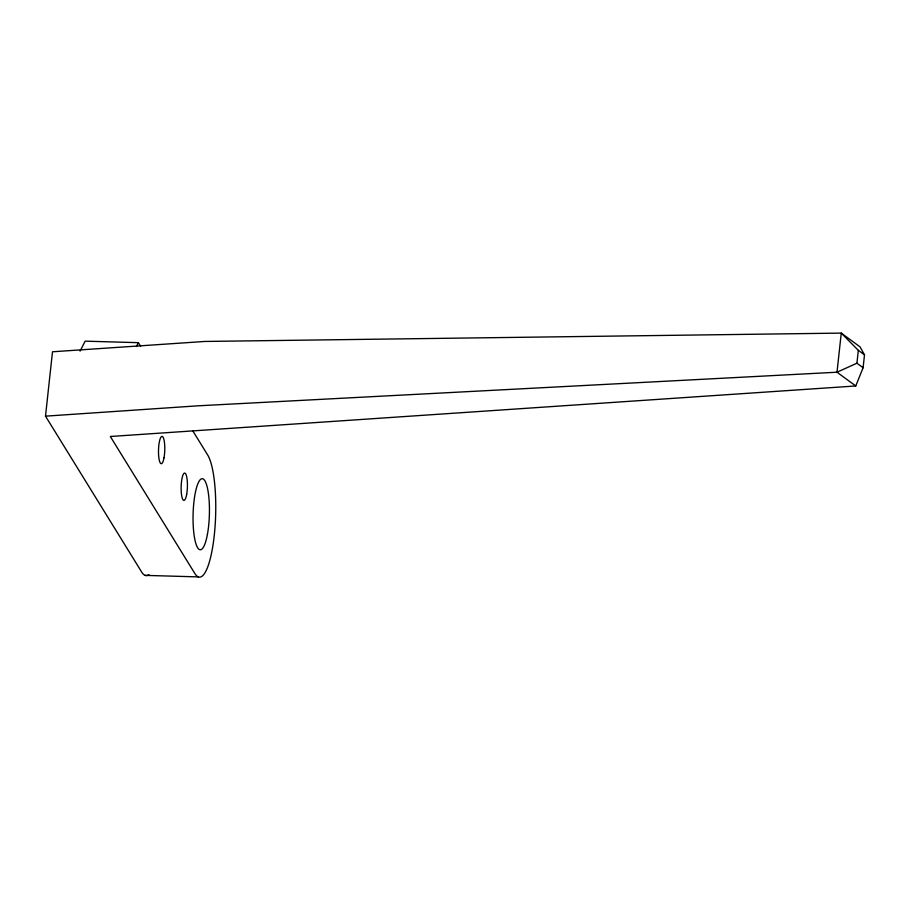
<?xml version="1.0" encoding="UTF-8"?>
<svg xmlns="http://www.w3.org/2000/svg" width="910" height="910" viewBox="0 0 910 910"><rect width="100%" height="100%" fill="white"/><g stroke="black" fill="none" stroke-linecap="round" stroke-linejoin="round"><path stroke-width="1.36" d="M148.978 574.551A62.892 14.412 -88.4 0 1 141.607 571.946L45.5 416.154L52.496 351.783L204.807 341.455L841.261 333.105L860.018 346.858L864.5 354.866L863.101 367.742L855.764 385.965L110.326 436.493L194.82 573.459A62.892 14.412 -88.4 0 0 214.271 535.33A62.892 14.412 -88.4 0 0 207.685 455.011L192.783 430.851M45.5 416.154L197.811 405.826L837.007 372.213L856.924 363.215L858.323 350.339L841.261 333.105L837.007 372.213L855.764 385.965M80.091 351.101L85.165 341.159L138.377 342.672L140.618 346.289M136.477 346.403L138.377 342.672M145.202 575.382L198.403 576.894M858.323 350.339L864.5 354.866M856.924 363.215L863.101 367.742M186.652 494.483A13.673 3.128 -88.4 0 0 184.901 473.098A13.673 3.128 -88.4 0 0 181.295 492.583A13.673 3.128 -88.4 0 0 186.652 494.483M164.016 457.798A13.673 3.128 -88.4 0 0 162.264 436.413A13.673 3.128 -88.4 0 0 158.658 455.899A13.673 3.128 -88.4 0 0 164.016 457.798M207.412 534.42A35.547 8.144 -88.4 0 0 202.862 478.819A35.547 8.144 -88.4 0 0 193.477 529.472A35.547 8.144 -88.4 0 0 207.412 534.42"/></g></svg>
